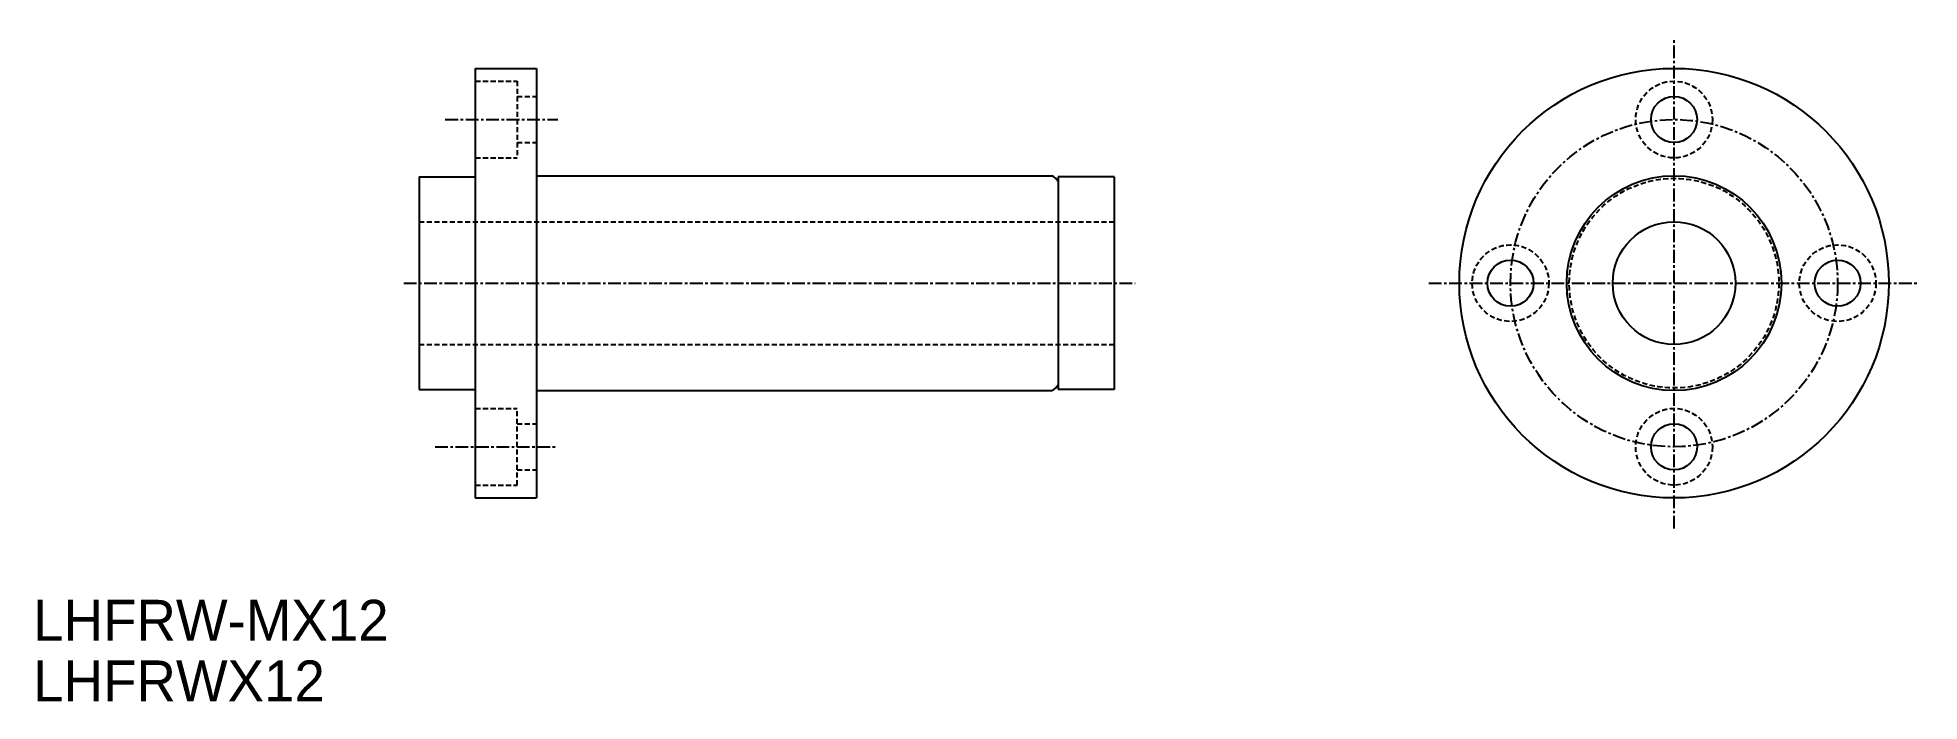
# Model space of a CAD drawing. Extents: x 216 to 400, y 132 to 197.
import ezdxf

# ---------------------------------------------------------------- set-up
doc = ezdxf.new("R2010")
doc.units = 0
doc.linetypes.add('CENTER', pattern=[2, 1.25, -0.25, 0.25, -0.25])
doc.linetypes.add('DASHED', pattern=[0.75, 0.5, -0.25])
doc.layers.get('0').update_dxf_attribs({"linetype": 'CONTINUOUS'})
doc.layers.add('CENTER', color=1, linetype='CENTER')

msp = doc.modelspace()

# ---------------------------------------------------------------- linework, layer by layer
at = {"color": 7, "linetype": 'CONTINUOUS'}
for p, q in [((258.89, 193.69), (264.89, 193.69)), ((258.89, 193.69), (258.89, 151.69)), ((264.89, 193.69), (264.89, 151.69)), ((253.39, 183.09), (258.89, 183.09)), ((253.39, 183.09), (253.39, 162.29)), ((264.89, 183.19), (315.3, 183.19)), ((321.39, 183.09), (315.89, 183.09)), ((315.89, 183.09), (315.89, 162.29)), ((321.39, 183.09), (321.39, 162.29)), ((253.39, 162.29), (258.89, 162.29)), ((264.89, 162.19), (315.3, 162.19)), ((321.39, 162.29), (315.89, 162.29)), ((258.89, 151.69), (264.89, 151.69))]:
    msp.add_line(p, q, dxfattribs=at)
at = {"color": 3, "linetype": 'DASHED'}
for p, q in [((258.89, 192.44), (262.99, 192.44)), ((262.99, 192.44), (262.99, 184.94)), ((262.99, 190.94), (264.89, 190.94)), ((262.99, 186.44), (264.89, 186.44)), ((258.89, 184.94), (262.99, 184.94)), ((253.39, 178.69), (321.39, 178.69)), ((253.39, 166.69), (321.39, 166.69)), ((258.89, 160.44), (262.99, 160.44)), ((262.99, 152.94), (262.99, 160.44)), ((262.99, 158.94), (264.89, 158.94)), ((258.89, 152.94), (262.99, 152.94)), ((262.99, 154.44), (264.89, 154.44))]:
    msp.add_line(p, q, dxfattribs=at)
at = {"color": 7, "linetype": 'CONTINUOUS'}
for centre, radius in [((376.15, 172.69), 21), ((376.15, 188.69), 2.25), ((376.15, 172.69), 10.5), ((376.15, 172.69), 6), ((360.15, 172.69), 2.25), ((392.15, 172.69), 2.25), ((376.15, 156.69), 2.25)]:
    msp.add_circle(centre, radius, dxfattribs=at)
at = {"color": 3, "linetype": 'DASHED'}
for centre, radius in [((376.15, 188.69), 3.75), ((376.15, 172.69), 10.25), ((360.15, 172.69), 3.75), ((392.15, 172.69), 3.75), ((376.15, 156.69), 3.75)]:
    msp.add_circle(centre, radius, dxfattribs=at)
at = {"color": 7, "linetype": 'CONTINUOUS'}
for centre, start, end in [((314.74, 182.02), 27.7958, 64.6683), ((314.74, 163.37), 295.3317, 332.2042)]:
    msp.add_arc(centre, 1.3, start, end, dxfattribs=at)
at = {"layer": 'CENTER', "color": 1, "linetype": 'CENTER'}
for p, q in [((376.15, 148.69), (376.15, 196.69)), ((255.95, 188.69), (266.95, 188.69)), ((251.89, 172.69), (323.45, 172.69)), ((352.15, 172.69), (400.15, 172.69)), ((254.95, 156.69), (266.95, 156.69))]:
    msp.add_line(p, q, dxfattribs=at)
msp.add_circle((376.15, 172.69), 16, dxfattribs=at)

# ---------------------------------------------------------------- texts
at = {"color": 7, "linetype": 'CONTINUOUS'}
for s, p in [('LHFRW-MX12', (215.64, 137.73)), ('LHFRWX12', (215.64, 131.8))]:
    msp.add_text(s, height=4, dxfattribs=at).set_placement(p)

doc.saveas('drawing.dxf')
